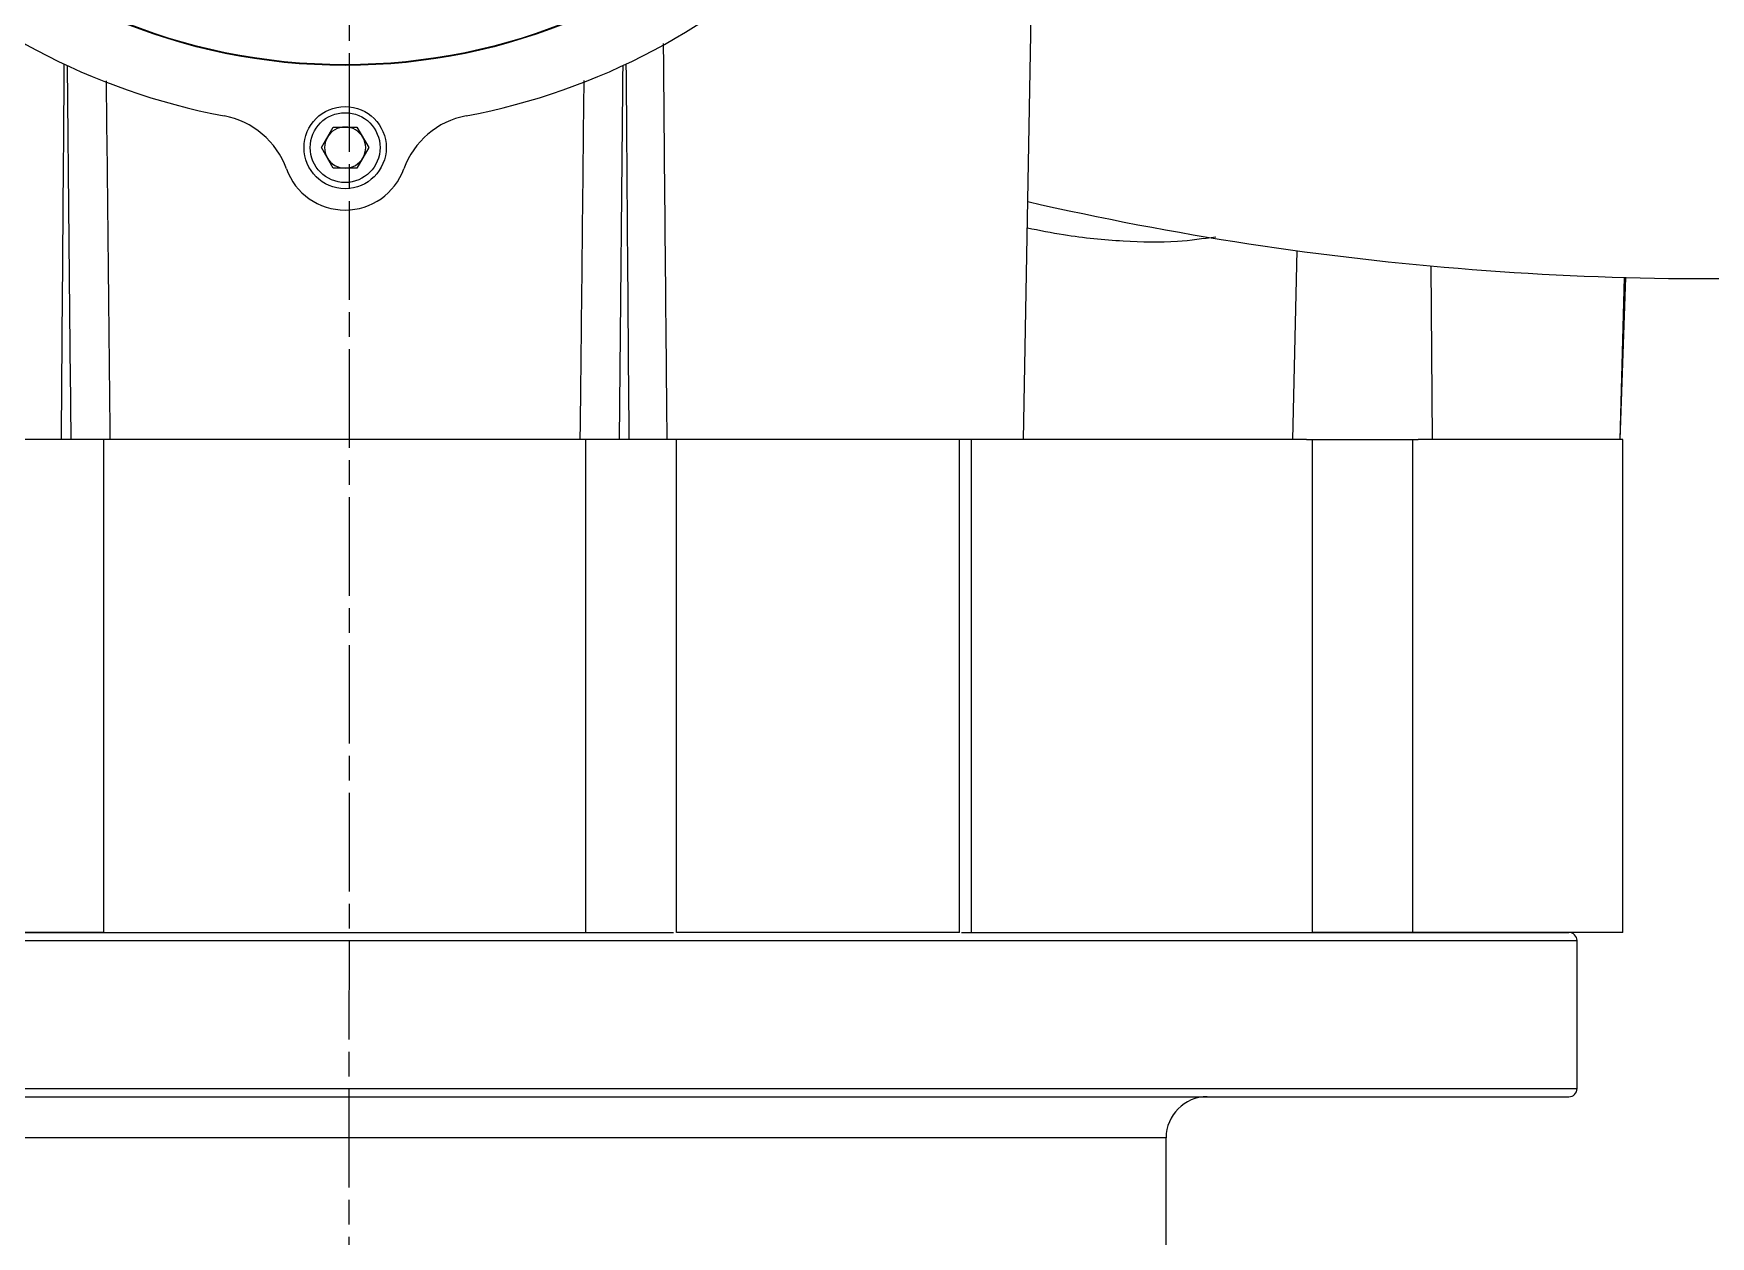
# Model space of a CAD drawing. Header units: millimetres. Extents: x 1726 to 4771, y 590 to 2743.
# Drawn here: x 3878.6 to 4082.6, y 2091.7 to 2238.1 of the extents above; entities that cross this region are included whole.
import ezdxf

# ---------------------------------------------------------------- set-up
doc = ezdxf.new("R2010")
doc.units = ezdxf.units.MM
doc.linetypes.add('AM_ISO08W050', pattern=[18, 12, -1.5, 3, -1.5])
doc.layers.add('AM_7', color=4, linetype='AM_ISO08W050', lineweight=25)

msp = doc.modelspace()

# ---------------------------------------------------------------- linework, layer by layer
at = {"color": 7, "linetype": 'Continuous', "lineweight": 25}
for p, q in [((3999.07, 2188.7), (4001.001, 2299.318)), ((3913.624, 2224.2), (3915.067, 2226.7)), ((3915.067, 2226.7), (3917.954, 2226.7)), ((3917.954, 2226.7), (3919.397, 2224.2)), ((3915.067, 2221.7), (3913.624, 2224.2)), ((3919.397, 2224.2), (3917.954, 2221.7)), ((3917.954, 2221.7), (3915.067, 2221.7)), ((4032.294, 2211.663), (4031.798, 2188.7)), ((4048.604, 2209.803), (4048.774, 2188.7)), ((4071.669, 2188.7), (4072.184, 2208.396)), ((4071.669, 2188.7), (4072.356, 2208.391)), ((3883.132, 2188.7), (3881.986, 2188.7)), ((3887.148, 2128.7), (3887.148, 2188.7)), ((3945.121, 2188.7), (3887.899, 2188.7)), ((3945.817, 2128.7), (3945.817, 2188.7)), ((3951.035, 2188.7), (3949.889, 2188.7)), ((3999.07, 2188.7), (3955.655, 2188.7)), ((3956.812, 2128.7), (3956.812, 2188.7)), ((3991.253, 2128.7), (3991.253, 2188.7)), ((3992.744, 2128.7), (3992.744, 2188.7)), ((4033.476, 2188.7), (3999.07, 2188.7)), ((4033.476, 2188.7), (4047.058, 2188.7)), ((4034.223, 2128.7), (4034.223, 2188.7)), ((4046.424, 2128.7), (4046.424, 2188.7)), ((4071.979, 2188.7), (4047.058, 2188.7)), ((4071.979, 2128.7), (4071.979, 2188.7)), ((4071.992, 2188.7), (4071.979, 2188.7)), ((4071.992, 2128.7), (4071.992, 2188.7)), ((3887.148, 2128.7), (3876.17, 2128.7)), ((3991.253, 2128.7), (3956.812, 2128.7)), ((4046.424, 2128.7), (4034.223, 2128.7)), ((4071.979, 2128.7), (4046.424, 2128.7)), ((4071.992, 2128.7), (4071.979, 2128.7)), ((3766.405, 2127.7), (3916.405, 2127.7)), ((3916.405, 2127.7), (4066.405, 2127.7)), ((4066.405, 2109.7), (4066.405, 2127.7)), ((3766.405, 2109.7), (3916.405, 2109.7)), ((3916.405, 2109.7), (4066.405, 2109.7)), ((3916.405, 2103.7), (3816.405, 2103.7)), ((4016.405, 2103.7), (3916.405, 2103.7)), ((4016.405, 2079.7), (4016.405, 2103.7))]:
    msp.add_line(p, q, dxfattribs=at)
for centre, radius in [((3916.51, 2306.7), 72.5), ((3916.51, 2306.7), 72.418), ((3916.51, 2224.2), 5), ((3916.51, 2224.2), 4.25)]:
    msp.add_circle(centre, radius, dxfattribs=at)
for centre, radius, start, end in [((3916.51, 2306.7), 80, 190.6021, 259.3979), ((3916.51, 2306.7), 80, 280.6021, 349.3979), ((3899.952, 2218.236), 10, 19.80619, 79.3979), ((3916.51, 2224.2), 2.5, 90, 150), ((3916.51, 2224.2), 2.5, 30, 90), ((3933.069, 2218.236), 10, 100.6021, 160.19381), ((3916.51, 2224.2), 2.5, 150, 210), ((3916.51, 2224.2), 2.5, 330, 30), ((3916.51, 2224.2), 2.5, 210, 270), ((3916.51, 2224.2), 2.5, 270, 330), ((3916.51, 2224.2), 7.6, 199.80619, 340.19381), ((4082.493, 2579.321), 371.068, 257.08793, 273.98836), ((4065.405, 2127.7), 1, 0, 90), ((4021.405, 2103.7), 5, 90, 180), ((4065.405, 2109.7), 1, 270, 0)]:
    msp.add_arc(centre, radius, start, end, dxfattribs=at)
for centre, major_axis, start_param, end_param in [((3856.514, 2727.959), (0, -1411.987), 1.1789286, 1.2136808), ((3976.507, 2727.959), (0, -1411.987), 5.0695045, 5.1042568), ((3916.51, 3068.661), (0, -1923.104), 5.1612207, 5.187653), ((3916.51, 3068.661), (0, -1923.104), 1.0955323, 1.1219646)]:
    msp.add_ellipse(centre, major_axis=major_axis, ratio=0.0195198, start_param=start_param, end_param=end_param, dxfattribs=at)
for points, knots in [([(3955.214, 2236.884), (3955.219, 2236.374), (3955.339, 2222.533), (3955.486, 2206.472), (3955.634, 2190.921), (3955.655, 2188.7)], [0, 0, 0, 0, 0.0318124, 0.8617001, 1, 1, 1, 1]), ([(3887.433, 2232.33), (3887.44, 2231.662), (3887.59, 2217.119), (3887.749, 2202.575), (3887.899, 2188.7)], [0, 0, 0, 0, 0.0459426, 1, 1, 1, 1]), ([(3945.121, 2188.7), (3945.158, 2192.032), (3945.317, 2206.584), (3945.47, 2221.137), (3945.587, 2232.357)], [0, 0, 0, 0, 0.2289801, 1, 1, 1, 1]), ([(4022.448, 2213.32), (4020.913, 2213.101), (4017.354, 2212.595), (4011.14, 2212.73), (4005.024, 2213.303), (4000.997, 2214.11), (3999.519, 2214.407)], [0, 0, 0, 0, 0.2227109, 0.5164173, 0.8224681, 1, 1, 1, 1]), ([(3881.986, 2188.7), (3881.956, 2188.7), (3881.804, 2188.7), (3881.165, 2188.7), (3880.078, 2188.7), (3878.74, 2188.7), (3877.835, 2188.7), (3877.481, 2188.7), (3877.366, 2188.7)], [0, 0, 0, 0, 0.0154414, 0.077245, 0.327001, 0.5767568, 0.8624795, 1, 1, 1, 1]), ([(3887.899, 2188.7), (3887.89, 2188.7), (3887.841, 2188.7), (3887.598, 2188.7), (3886.97, 2188.7), (3885.729, 2188.7), (3884.379, 2188.7), (3883.475, 2188.7), (3883.132, 2188.7)], [0, 0, 0, 0, 0.0152548, 0.0763166, 0.3233966, 0.5704785, 0.8367817, 1, 1, 1, 1]), ([(3949.889, 2188.7), (3949.859, 2188.7), (3949.707, 2188.7), (3949.068, 2188.7), (3947.981, 2188.7), (3946.644, 2188.7), (3945.635, 2188.7), (3945.275, 2188.7), (3945.121, 2188.7)], [0, 0, 0, 0, 0.0143893, 0.071982, 0.304721, 0.5374601, 0.8037035, 1, 1, 1, 1]), ([(3955.655, 2188.7), (3955.643, 2188.7), (3955.581, 2188.7), (3955.287, 2188.7), (3954.582, 2188.7), (3953.268, 2188.7), (3952.013, 2188.7), (3951.244, 2188.7), (3951.035, 2188.7)], [0, 0, 0, 0, 0.0162447, 0.0812681, 0.3443295, 0.6073929, 0.8931982, 1, 1, 1, 1]), ([(3876.52, 2128.7), (3878.906, 2128.7), (3884.904, 2128.7), (3894.662, 2128.7), (3905.589, 2128.7), (3912.83, 2128.7), (3916.405, 2128.7)], [0, 0, 0, 0, 0.1839371, 0.4624184, 0.7345774, 1, 1, 1, 1]), ([(3916.405, 2128.7), (3919.98, 2128.7), (3927.221, 2128.7), (3938.148, 2128.7), (3947.964, 2128.7), (3954.019, 2128.7), (3956.462, 2128.7)], [0, 0, 0, 0, 0.2642609, 0.5352247, 0.8124916, 1, 1, 1, 1]), ([(3991.512, 2128.7), (3993.671, 2128.7), (3998.765, 2128.7), (4006.367, 2128.7), (4014.339, 2128.7), (4021.847, 2128.7), (4028.858, 2128.7), (4035.323, 2128.7), (4041.195, 2128.7), (4046.447, 2128.7), (4051.062, 2128.7), (4055.279, 2128.7), (4058.942, 2128.7), (4061.898, 2128.7), (4063.94, 2128.7), (4065.18, 2128.7), (4065.331, 2128.7), (4065.405, 2128.7)], [0, 0, 0, 0, 0.0484143, 0.1142343, 0.1802514, 0.2464266, 0.3125987, 0.3786159, 0.444439, 0.509566, 0.5742066, 0.6383239, 0.7136927, 0.7876734, 0.8601298, 0.9309407, 1, 1, 1, 1]), ([(3767.405, 2108.7), (3767.48, 2108.7), (3767.63, 2108.7), (3768.871, 2108.7), (3770.912, 2108.7), (3773.868, 2108.7), (3777.531, 2108.7), (3781.749, 2108.7), (3786.363, 2108.7), (3791.616, 2108.7), (3797.487, 2108.7), (3803.952, 2108.7), (3810.963, 2108.7), (3818.474, 2108.7), (3826.435, 2108.7), (3834.777, 2108.7), (3843.44, 2108.7), (3852.358, 2108.7), (3862.052, 2108.7), (3872.487, 2108.7), (3883.592, 2108.7), (3894.657, 2108.7), (3905.59, 2108.7), (3912.83, 2108.7), (3916.405, 2108.7)], [0, 0, 0, 0, 0.04581979, 0.09280251, 0.14087775, 0.18996502, 0.23997402, 0.28251425, 0.32540359, 0.36861772, 0.41228967, 0.45609241, 0.5, 0.54390554, 0.5877083, 0.63138228, 0.67459439, 0.71748377, 0.76002598, 0.81003358, 0.85912012, 0.90719535, 0.95417915, 1, 1, 1, 1]), ([(3916.405, 2108.7), (3919.98, 2108.7), (3927.22, 2108.7), (3938.153, 2108.7), (3949.218, 2108.7), (3960.323, 2108.7), (3970.758, 2108.7), (3980.452, 2108.7), (3989.371, 2108.7), (3998.033, 2108.7), (4006.375, 2108.7), (4014.337, 2108.7), (4021.847, 2108.7), (4028.858, 2108.7), (4035.323, 2108.7), (4041.195, 2108.7), (4046.447, 2108.7), (4051.062, 2108.7), (4055.279, 2108.7), (4058.942, 2108.7), (4061.898, 2108.7), (4063.94, 2108.7), (4065.18, 2108.7), (4065.331, 2108.7), (4065.405, 2108.7)], [0, 0, 0, 0, 0.04582015, 0.09280251, 0.14087775, 0.18996502, 0.23997402, 0.28251425, 0.32540359, 0.36861772, 0.41228967, 0.45609241, 0.5, 0.54390554, 0.5877083, 0.63138228, 0.67459439, 0.71748377, 0.76002598, 0.81003358, 0.85912012, 0.90719535, 0.95417878, 1, 1, 1, 1])]:
    msp.add_open_spline(points, degree=3, knots=knots, dxfattribs=at)
at = {"layer": 'AM_7'}
msp.add_line((3917.058, 2523.674), (3916.862, 1488.2), dxfattribs=at)

doc.saveas('drawing.dxf')
